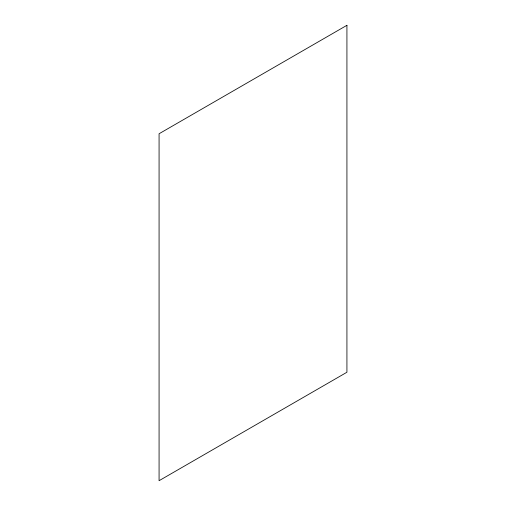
<?xml version="1.0" encoding="UTF-8"?>
<svg xmlns="http://www.w3.org/2000/svg" width="506" height="506" viewBox="0 0 506 506"><rect width="100%" height="100%" fill="white"/><g stroke="black" fill="none" stroke-linecap="round" stroke-linejoin="round"><path stroke-width="0.76" d="M346.926 25.3L159.074 133.755L159.074 480.7L346.926 372.245L346.926 25.3"/></g></svg>
